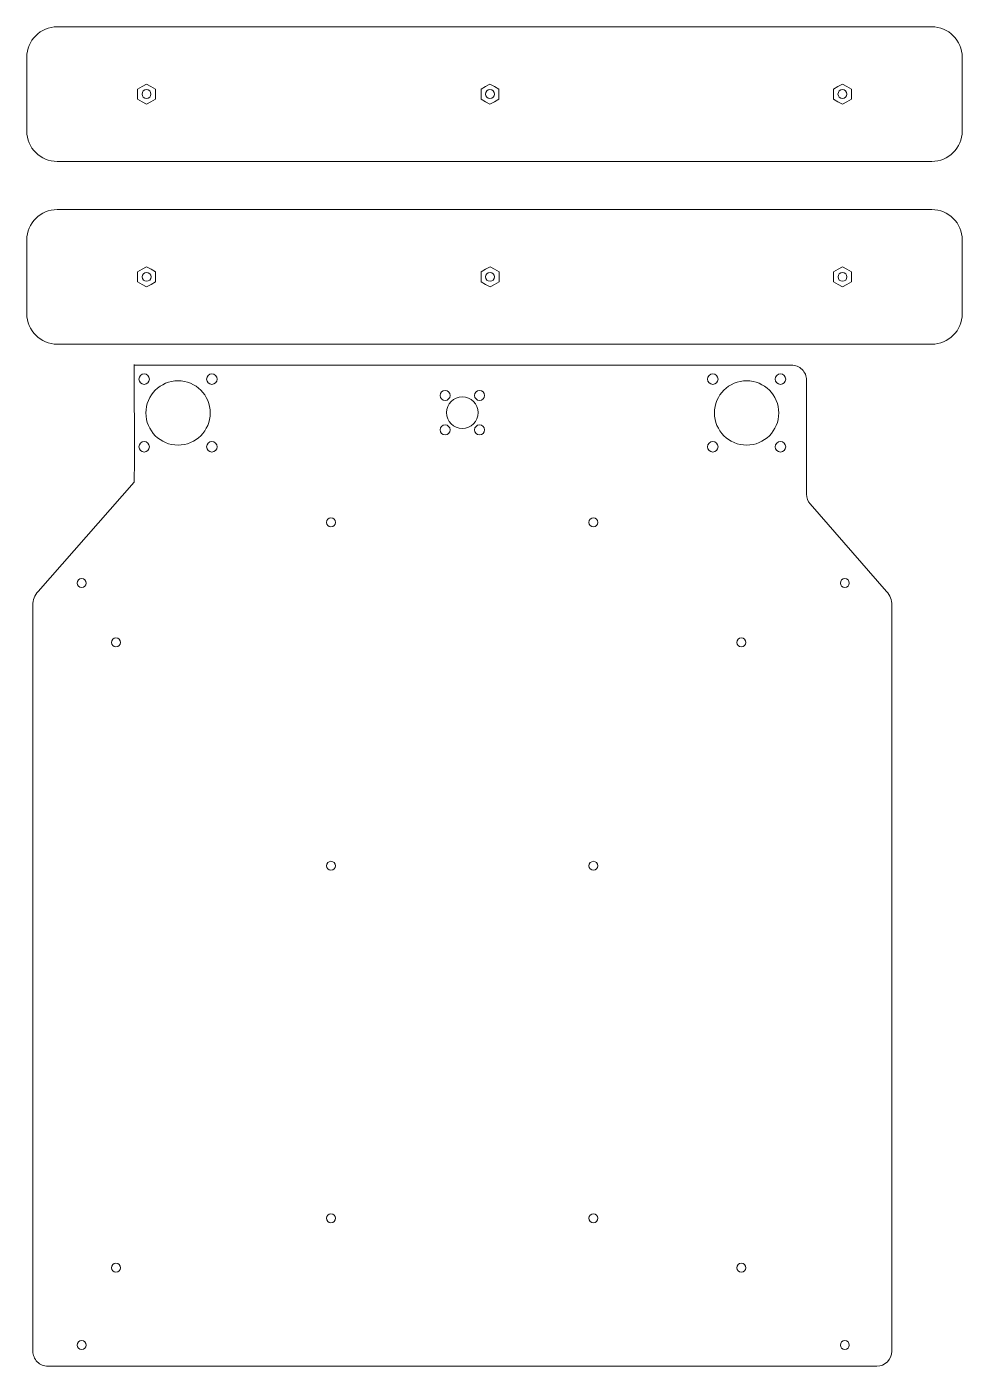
# Model space of a CAD drawing. Header units: millimetres. Extents: x -192 to 121, y -239 to 209.
import ezdxf

# ---------------------------------------------------------------- set-up
doc = ezdxf.new("R2010")
doc.units = ezdxf.units.MM
doc.header["$MEASUREMENT"] = 0
doc.layers.add('Capa 1', color=7, linetype='Continuous')

msp = doc.modelspace()

# ---------------------------------------------------------------- linework, layer by layer
at = {"layer": 'Capa 1', "color": 250, "lineweight": 20}
for centre in [(-90.0381, 43.4606), (-2.3159, 43.4608), (-161.8831, 3.3316), (47.1169, 3.3316), (-90.0381, -71.3196), (-2.3159, -71.3194), (-90.0381, -189.1004), (-2.3159, -189.1002), (-161.8831, -205.6684), (47.1169, -205.6684)]:
    msp.add_ellipse(centre, major_axis=(0, 1.5), ratio=1, dxfattribs=at)
at = {"layer": 'Capa 1', "color": 250, "lineweight": 9}
for centre in [(-173.3138, 23.1697), (81.6862, 23.1697), (-173.3138, -231.5164), (81.6862, -231.5164)]:
    msp.add_ellipse(centre, major_axis=(0, 1.5), ratio=1, dxfattribs=at)
at = {"layer": 'Capa 1', "color": 250, "lineweight": 20}
for points, knots in [([(-191.665, 174.2469), (-191.665, 174.2469), (-191.665, 198.9652), (-191.665, 198.9652), (-191.665, 198.9652), (-191.665, 204.5428), (-187.1017, 209.1061), (-181.5242, 209.1061), (-181.5242, 209.1061), (-181.5242, 209.1061), (110.7554, 209.1061), (110.7554, 209.1061), (110.7554, 209.1061), (116.3329, 209.1061), (120.8962, 204.5428), (120.8962, 198.9652), (120.8962, 198.9652), (120.8962, 198.9652), (120.8962, 174.2469), (120.8962, 174.2469), (120.8962, 174.2469), (120.8962, 168.6693), (116.3329, 164.1061), (110.7554, 164.1061), (110.7554, 164.1061), (110.7554, 164.1061), (-181.5242, 164.1061), (-181.5242, 164.1061), (-181.5242, 164.1061), (-187.1017, 164.1061), (-191.665, 168.6693), (-191.665, 174.2469)], [0, 0, 0, 0, 0.11111111, 0.11111111, 0.11111111, 0.11111111, 0.22222222, 0.22222222, 0.22222222, 0.22222222, 0.33333333, 0.33333333, 0.33333333, 0.33333333, 0.44444444, 0.44444444, 0.44444444, 0.44444444, 0.55555556, 0.55555556, 0.55555556, 0.55555556, 0.66666667, 0.66666667, 0.66666667, 0.66666667, 0.77777778, 0.77777778, 0.77777778, 0.77777778, 1, 1, 1, 1]), ([(-153.1646, 186.6061), (-153.1646, 187.4345), (-152.493, 188.1061), (-151.6646, 188.1061), (-151.6646, 188.1061), (-150.8362, 188.1061), (-150.1646, 187.4345), (-150.1646, 186.6061), (-150.1646, 186.6061), (-150.1646, 185.7777), (-150.8362, 185.1061), (-151.6646, 185.1061), (-151.6646, 185.1061), (-152.493, 185.1061), (-153.1646, 185.7777), (-153.1646, 186.6061)], [0, 0, 0, 0, 0.2, 0.2, 0.2, 0.2, 0.4, 0.4, 0.4, 0.4, 0.6, 0.6, 0.6, 0.6, 1, 1, 1, 1]), ([(-38.3844, 186.6061), (-38.3844, 187.4345), (-37.7128, 188.1061), (-36.8844, 188.1061), (-36.8844, 188.1061), (-36.056, 188.1061), (-35.3844, 187.4345), (-35.3844, 186.6061), (-35.3844, 186.6061), (-35.3844, 185.7777), (-36.056, 185.1061), (-36.8844, 185.1061), (-36.8844, 185.1061), (-37.7128, 185.1061), (-38.3844, 185.7777), (-38.3844, 186.6061)], [0, 0, 0, 0, 0.2, 0.2, 0.2, 0.2, 0.4, 0.4, 0.4, 0.4, 0.6, 0.6, 0.6, 0.6, 1, 1, 1, 1]), ([(79.3964, 186.6061), (79.3964, 187.4345), (80.068, 188.1061), (80.8964, 188.1061), (80.8964, 188.1061), (81.7248, 188.1061), (82.3964, 187.4345), (82.3964, 186.6061), (82.3964, 186.6061), (82.3964, 185.7777), (81.7248, 185.1061), (80.8964, 185.1061), (80.8964, 185.1061), (80.068, 185.1061), (79.3964, 185.7777), (79.3964, 186.6061)], [0, 0, 0, 0, 0.2, 0.2, 0.2, 0.2, 0.4, 0.4, 0.4, 0.4, 0.6, 0.6, 0.6, 0.6, 1, 1, 1, 1]), ([(-191.6549, 113.1724), (-191.6549, 113.1724), (-191.6549, 137.8907), (-191.6549, 137.8907), (-191.6549, 137.8907), (-191.6549, 143.4683), (-187.0916, 148.0316), (-181.5141, 148.0316), (-181.5141, 148.0316), (-181.5141, 148.0316), (110.7655, 148.0316), (110.7655, 148.0316), (110.7655, 148.0316), (116.343, 148.0316), (120.9063, 143.4683), (120.9063, 137.8907), (120.9063, 137.8907), (120.9063, 137.8907), (120.9063, 113.1724), (120.9063, 113.1724), (120.9063, 113.1724), (120.9063, 107.5948), (116.343, 103.0316), (110.7655, 103.0316), (110.7655, 103.0316), (110.7655, 103.0316), (-181.5141, 103.0316), (-181.5141, 103.0316), (-181.5141, 103.0316), (-187.0916, 103.0316), (-191.6549, 107.5948), (-191.6549, 113.1724)], [0, 0, 0, 0, 0.11111111, 0.11111111, 0.11111111, 0.11111111, 0.22222222, 0.22222222, 0.22222222, 0.22222222, 0.33333333, 0.33333333, 0.33333333, 0.33333333, 0.44444444, 0.44444444, 0.44444444, 0.44444444, 0.55555556, 0.55555556, 0.55555556, 0.55555556, 0.66666667, 0.66666667, 0.66666667, 0.66666667, 0.77777778, 0.77777778, 0.77777778, 0.77777778, 1, 1, 1, 1]), ([(-153.1545, 125.5316), (-153.1545, 126.36), (-152.4829, 127.0316), (-151.6545, 127.0316), (-151.6545, 127.0316), (-150.8261, 127.0316), (-150.1545, 126.36), (-150.1545, 125.5316), (-150.1545, 125.5316), (-150.1545, 124.7032), (-150.8261, 124.0316), (-151.6545, 124.0316), (-151.6545, 124.0316), (-152.4829, 124.0316), (-153.1545, 124.7032), (-153.1545, 125.5316)], [0, 0, 0, 0, 0.2, 0.2, 0.2, 0.2, 0.4, 0.4, 0.4, 0.4, 0.6, 0.6, 0.6, 0.6, 1, 1, 1, 1]), ([(-38.3743, 125.5316), (-38.3743, 126.36), (-37.7027, 127.0316), (-36.8743, 127.0316), (-36.8743, 127.0316), (-36.0459, 127.0316), (-35.3743, 126.36), (-35.3743, 125.5316), (-35.3743, 125.5316), (-35.3743, 124.7032), (-36.0459, 124.0316), (-36.8743, 124.0316), (-36.8743, 124.0316), (-37.7027, 124.0316), (-38.3743, 124.7032), (-38.3743, 125.5316)], [0, 0, 0, 0, 0.2, 0.2, 0.2, 0.2, 0.4, 0.4, 0.4, 0.4, 0.6, 0.6, 0.6, 0.6, 1, 1, 1, 1]), ([(79.4065, 125.5316), (79.4065, 126.36), (80.0781, 127.0316), (80.9065, 127.0316), (80.9065, 127.0316), (81.7349, 127.0316), (82.4065, 126.36), (82.4065, 125.5316), (82.4065, 125.5316), (82.4065, 124.7032), (81.7349, 124.0316), (80.9065, 124.0316), (80.9065, 124.0316), (80.0781, 124.0316), (79.4065, 124.7032), (79.4065, 125.5316)], [0, 0, 0, 0, 0.2, 0.2, 0.2, 0.2, 0.4, 0.4, 0.4, 0.4, 0.6, 0.6, 0.6, 0.6, 1, 1, 1, 1])]:
    msp.add_open_spline(points, degree=3, knots=knots, dxfattribs=at)
at = {"layer": 'Capa 1', "color": 250, "lineweight": 9}
for points in [[(-151.6646, 189.9811), (-151.6646, 189.9811), (-150.1646, 189.1373), (-150.1646, 189.1373), (-150.1646, 189.1373), (-150.1646, 189.1373), (-148.6646, 188.2936), (-148.6646, 188.2936), (-148.6646, 188.2936), (-148.6646, 188.2936), (-148.6646, 186.6061), (-148.6646, 186.6061), (-148.6646, 186.6061), (-148.6646, 186.6061), (-148.6646, 184.9186), (-148.6646, 184.9186), (-148.6646, 184.9186), (-148.6646, 184.9186), (-150.1646, 184.0749), (-150.1646, 184.0749), (-150.1646, 184.0749), (-150.1646, 184.0749), (-151.6646, 183.2311), (-151.6646, 183.2311), (-151.6646, 183.2311), (-151.6646, 183.2311), (-153.1646, 184.0749), (-153.1646, 184.0749), (-153.1646, 184.0749), (-153.1646, 184.0749), (-154.6646, 184.9186), (-154.6646, 184.9186), (-154.6646, 184.9186), (-154.6646, 184.9186), (-154.6646, 186.6061), (-154.6646, 186.6061), (-154.6646, 186.6061), (-154.6646, 186.6061), (-154.6646, 188.2936), (-154.6646, 188.2936), (-154.6646, 188.2936), (-154.6646, 188.2936), (-153.1646, 189.1373), (-153.1646, 189.1373), (-153.1646, 189.1373), (-153.1646, 189.1373), (-151.6646, 189.9811), (-151.6646, 189.9811)], [(-36.8844, 189.9811), (-36.8844, 189.9811), (-35.3844, 189.1373), (-35.3844, 189.1373), (-35.3844, 189.1373), (-35.3844, 189.1373), (-33.8844, 188.2936), (-33.8844, 188.2936), (-33.8844, 188.2936), (-33.8844, 188.2936), (-33.8844, 186.6061), (-33.8844, 186.6061), (-33.8844, 186.6061), (-33.8844, 186.6061), (-33.8844, 184.9186), (-33.8844, 184.9186), (-33.8844, 184.9186), (-33.8844, 184.9186), (-35.3844, 184.0749), (-35.3844, 184.0749), (-35.3844, 184.0749), (-35.3844, 184.0749), (-36.8844, 183.2311), (-36.8844, 183.2311), (-36.8844, 183.2311), (-36.8844, 183.2311), (-38.3844, 184.0749), (-38.3844, 184.0749), (-38.3844, 184.0749), (-38.3844, 184.0749), (-39.8844, 184.9186), (-39.8844, 184.9186), (-39.8844, 184.9186), (-39.8844, 184.9186), (-39.8844, 186.6061), (-39.8844, 186.6061), (-39.8844, 186.6061), (-39.8844, 186.6061), (-39.8844, 188.2936), (-39.8844, 188.2936), (-39.8844, 188.2936), (-39.8844, 188.2936), (-38.3844, 189.1373), (-38.3844, 189.1373), (-38.3844, 189.1373), (-38.3844, 189.1373), (-36.8844, 189.9811), (-36.8844, 189.9811)], [(80.8964, 189.9811), (80.8964, 189.9811), (82.3964, 189.1373), (82.3964, 189.1373), (82.3964, 189.1373), (82.3964, 189.1373), (83.8964, 188.2936), (83.8964, 188.2936), (83.8964, 188.2936), (83.8964, 188.2936), (83.8964, 186.6061), (83.8964, 186.6061), (83.8964, 186.6061), (83.8964, 186.6061), (83.8964, 184.9186), (83.8964, 184.9186), (83.8964, 184.9186), (83.8964, 184.9186), (82.3964, 184.0749), (82.3964, 184.0749), (82.3964, 184.0749), (82.3964, 184.0749), (80.8964, 183.2311), (80.8964, 183.2311), (80.8964, 183.2311), (80.8964, 183.2311), (79.3964, 184.0749), (79.3964, 184.0749), (79.3964, 184.0749), (79.3964, 184.0749), (77.8964, 184.9186), (77.8964, 184.9186), (77.8964, 184.9186), (77.8964, 184.9186), (77.8964, 186.6061), (77.8964, 186.6061), (77.8964, 186.6061), (77.8964, 186.6061), (77.8964, 188.2936), (77.8964, 188.2936), (77.8964, 188.2936), (77.8964, 188.2936), (79.3964, 189.1373), (79.3964, 189.1373), (79.3964, 189.1373), (79.3964, 189.1373), (80.8964, 189.9811), (80.8964, 189.9811)], [(-151.6545, 128.9066), (-151.6545, 128.9066), (-150.1545, 128.0628), (-150.1545, 128.0628), (-150.1545, 128.0628), (-150.1545, 128.0628), (-148.6545, 127.2191), (-148.6545, 127.2191), (-148.6545, 127.2191), (-148.6545, 127.2191), (-148.6545, 125.5316), (-148.6545, 125.5316), (-148.6545, 125.5316), (-148.6545, 125.5316), (-148.6545, 123.8441), (-148.6545, 123.8441), (-148.6545, 123.8441), (-148.6545, 123.8441), (-150.1545, 123.0004), (-150.1545, 123.0004), (-150.1545, 123.0004), (-150.1545, 123.0004), (-151.6545, 122.1566), (-151.6545, 122.1566), (-151.6545, 122.1566), (-151.6545, 122.1566), (-153.1545, 123.0004), (-153.1545, 123.0004), (-153.1545, 123.0004), (-153.1545, 123.0004), (-154.6545, 123.8441), (-154.6545, 123.8441), (-154.6545, 123.8441), (-154.6545, 123.8441), (-154.6545, 125.5316), (-154.6545, 125.5316), (-154.6545, 125.5316), (-154.6545, 125.5316), (-154.6545, 127.2191), (-154.6545, 127.2191), (-154.6545, 127.2191), (-154.6545, 127.2191), (-153.1545, 128.0628), (-153.1545, 128.0628), (-153.1545, 128.0628), (-153.1545, 128.0628), (-151.6545, 128.9066), (-151.6545, 128.9066)], [(-36.8743, 128.9066), (-36.8743, 128.9066), (-35.3743, 128.0628), (-35.3743, 128.0628), (-35.3743, 128.0628), (-35.3743, 128.0628), (-33.8743, 127.2191), (-33.8743, 127.2191), (-33.8743, 127.2191), (-33.8743, 127.2191), (-33.8743, 125.5316), (-33.8743, 125.5316), (-33.8743, 125.5316), (-33.8743, 125.5316), (-33.8743, 123.8441), (-33.8743, 123.8441), (-33.8743, 123.8441), (-33.8743, 123.8441), (-35.3743, 123.0004), (-35.3743, 123.0004), (-35.3743, 123.0004), (-35.3743, 123.0004), (-36.8743, 122.1566), (-36.8743, 122.1566), (-36.8743, 122.1566), (-36.8743, 122.1566), (-38.3743, 123.0004), (-38.3743, 123.0004), (-38.3743, 123.0004), (-38.3743, 123.0004), (-39.8743, 123.8441), (-39.8743, 123.8441), (-39.8743, 123.8441), (-39.8743, 123.8441), (-39.8743, 125.5316), (-39.8743, 125.5316), (-39.8743, 125.5316), (-39.8743, 125.5316), (-39.8743, 127.2191), (-39.8743, 127.2191), (-39.8743, 127.2191), (-39.8743, 127.2191), (-38.3743, 128.0628), (-38.3743, 128.0628), (-38.3743, 128.0628), (-38.3743, 128.0628), (-36.8743, 128.9066), (-36.8743, 128.9066)], [(80.9065, 128.9066), (80.9065, 128.9066), (82.4065, 128.0628), (82.4065, 128.0628), (82.4065, 128.0628), (82.4065, 128.0628), (83.9065, 127.2191), (83.9065, 127.2191), (83.9065, 127.2191), (83.9065, 127.2191), (83.9065, 125.5316), (83.9065, 125.5316), (83.9065, 125.5316), (83.9065, 125.5316), (83.9065, 123.8441), (83.9065, 123.8441), (83.9065, 123.8441), (83.9065, 123.8441), (82.4065, 123.0004), (82.4065, 123.0004), (82.4065, 123.0004), (82.4065, 123.0004), (80.9065, 122.1566), (80.9065, 122.1566), (80.9065, 122.1566), (80.9065, 122.1566), (79.4065, 123.0004), (79.4065, 123.0004), (79.4065, 123.0004), (79.4065, 123.0004), (77.9065, 123.8441), (77.9065, 123.8441), (77.9065, 123.8441), (77.9065, 123.8441), (77.9065, 125.5316), (77.9065, 125.5316), (77.9065, 125.5316), (77.9065, 125.5316), (77.9065, 127.2191), (77.9065, 127.2191), (77.9065, 127.2191), (77.9065, 127.2191), (79.4065, 128.0628), (79.4065, 128.0628), (79.4065, 128.0628), (79.4065, 128.0628), (80.9065, 128.9066), (80.9065, 128.9066)]]:
    msp.add_open_spline(points, degree=3, knots=[0, 0, 0, 0, 0.07692308, 0.07692308, 0.07692308, 0.07692308, 0.15384615, 0.15384615, 0.15384615, 0.15384615, 0.23076923, 0.23076923, 0.23076923, 0.23076923, 0.30769231, 0.30769231, 0.30769231, 0.30769231, 0.38461538, 0.38461538, 0.38461538, 0.38461538, 0.46153846, 0.46153846, 0.46153846, 0.46153846, 0.53846154, 0.53846154, 0.53846154, 0.53846154, 0.61538462, 0.61538462, 0.61538462, 0.61538462, 0.69230769, 0.69230769, 0.69230769, 0.69230769, 0.76923077, 0.76923077, 0.76923077, 0.76923077, 0.84615385, 0.84615385, 0.84615385, 0.84615385, 1, 1, 1, 1], dxfattribs=at)
at = {"layer": 'Capa 1', "color": 250, "lineweight": 20}
for points in [[(-191.665, 186.6061), (-191.665, 186.6061), (-191.665, 186.6061), (-191.665, 186.6061)], [(-191.665, 186.6061), (-191.665, 186.6061), (-191.665, 186.6061), (-191.665, 186.6061)], [(-191.665, 186.6061), (-191.665, 186.6061), (-191.665, 186.6061), (-191.665, 186.6061)], [(-191.665, 186.6061), (-191.665, 186.6061), (-191.665, 186.6061), (-191.665, 186.6061)], [(-191.6549, 125.5316), (-191.6549, 125.5316), (-191.6549, 125.5316), (-191.6549, 125.5316)], [(-191.6549, 125.5316), (-191.6549, 125.5316), (-191.6549, 125.5316), (-191.6549, 125.5316)], [(-191.6549, 125.5316), (-191.6549, 125.5316), (-191.6549, 125.5316), (-191.6549, 125.5316)], [(-191.6549, 125.5316), (-191.6549, 125.5316), (-191.6549, 125.5316), (-191.6549, 125.5316)], [(-155.7279, 64.0031), (-155.7279, 64.0031), (-155.7948, 96.1832), (-155.7948, 96.1832)], [(22.869, 96.037), (22.869, 96.037), (-155.7944, 96.037), (-155.7944, 96.037)], [(68.869, 57.337), (68.869, 57.337), (68.869, 63.837), (68.869, 63.837)], [(-189.6307, 15.7864), (-189.6307, 15.7864), (-189.6307, -233.5626), (-189.6307, -233.5626)], [(97.369, 15.7864), (97.369, 15.7864), (97.3689, -233.5626), (97.3689, -233.5626)], [(-184.6307, -238.5625), (-184.6307, -238.5625), (92.369, -238.5625), (92.369, -238.5625)]]:
    msp.add_open_spline(points, degree=3, dxfattribs=at)
at = {"layer": 'Capa 1', "lineweight": 15}
for points in [[(63.869, 96.037), (63.869, 96.037), (22.869, 96.037), (22.869, 96.037)], [(68.869, 63.837), (68.869, 63.837), (68.869, 91.037), (68.869, 91.037)], [(68.869, 52.9134), (68.869, 52.9134), (68.869, 57.337), (68.869, 57.337)], [(68.869, 52.9134), (68.869, 51.7036), (69.3076, 50.5349), (70.1035, 49.6238)], [(95.6406, 20.3917), (95.6406, 20.3917), (70.1035, 49.6238), (70.1035, 49.6238)], [(-187.9023, 20.3917), (-189.0166, 19.1163), (-189.6307, 17.48), (-189.6307, 15.7864)], [(97.369, 15.7864), (97.369, 17.48), (96.7549, 19.1163), (95.6406, 20.3917)], [(92.369, -238.5625), (95.1304, -238.5625), (97.3689, -236.324), (97.3689, -233.5626)]]:
    msp.add_open_spline(points, degree=3, dxfattribs=at)
for points, knots in [([(68.869, 91.037), (68.869, 92.363), (68.3422, 93.6348), (67.4045, 94.5725), (67.4045, 94.5725), (66.4668, 95.5102), (65.195, 96.0369), (63.869, 96.0369)], [0, 0, 0, 0, 0.33333333, 0.33333333, 0.33333333, 0.33333333, 1, 1, 1, 1]), ([(-150.6944, 91.3507), (-150.6944, 92.3172), (-151.4779, 93.1007), (-152.4444, 93.1007), (-152.4444, 93.1007), (-153.4109, 93.1007), (-154.1944, 92.3172), (-154.1944, 91.3507), (-154.1944, 91.3507), (-154.1944, 90.3842), (-153.4109, 89.6007), (-152.4444, 89.6007), (-152.4444, 89.6007), (-151.4779, 89.6007), (-150.6944, 90.3842), (-150.6944, 91.3506)], [0, 0, 0, 0, 0.2, 0.2, 0.2, 0.2, 0.4, 0.4, 0.4, 0.4, 0.6, 0.6, 0.6, 0.6, 1, 1, 1, 1]), ([(-130.3807, 80.0371), (-130.3807, 85.974), (-135.1936, 90.7869), (-141.1306, 90.7869), (-141.1306, 90.7869), (-147.0676, 90.787), (-151.8806, 85.9741), (-151.8806, 80.0371), (-151.8806, 80.0371), (-151.8807, 74.1), (-147.0678, 69.2871), (-141.1307, 69.2871), (-141.1307, 69.2871), (-135.1936, 69.2869), (-130.3807, 74.0998), (-130.3807, 80.0369)], [0, 0, 0, 0, 0.2, 0.2, 0.2, 0.2, 0.4, 0.4, 0.4, 0.4, 0.6, 0.6, 0.6, 0.6, 1, 1, 1, 1]), ([(-128.0669, 91.3507), (-128.0669, 92.3172), (-128.8504, 93.1007), (-129.8169, 93.1007), (-129.8169, 93.1007), (-130.7834, 93.1007), (-131.5669, 92.3172), (-131.5669, 91.3507), (-131.5669, 91.3507), (-131.5669, 90.3842), (-130.7834, 89.6007), (-129.8169, 89.6007), (-129.8169, 89.6007), (-128.8505, 89.6007), (-128.0669, 90.3842), (-128.0669, 91.3506)], [0, 0, 0, 0, 0.2, 0.2, 0.2, 0.2, 0.4, 0.4, 0.4, 0.4, 0.6, 0.6, 0.6, 0.6, 1, 1, 1, 1]), ([(39.3052, 91.3507), (39.3052, 92.3172), (38.5217, 93.1007), (37.5552, 93.1007), (37.5552, 93.1007), (36.5887, 93.1007), (35.8052, 92.3172), (35.8052, 91.3507), (35.8052, 91.3507), (35.8052, 90.3842), (36.5887, 89.6007), (37.5552, 89.6007), (37.5552, 89.6007), (38.5217, 89.6007), (39.3052, 90.3842), (39.3052, 91.3506)], [0, 0, 0, 0, 0.2, 0.2, 0.2, 0.2, 0.4, 0.4, 0.4, 0.4, 0.6, 0.6, 0.6, 0.6, 1, 1, 1, 1]), ([(59.619, 80.0371), (59.619, 85.974), (54.8059, 90.7869), (48.8691, 90.7869), (48.8691, 90.7869), (42.932, 90.787), (38.1191, 85.9741), (38.1191, 80.0371), (38.1191, 80.0371), (38.119, 74.1), (42.9319, 69.2871), (48.8689, 69.2871), (48.8689, 69.2871), (54.8059, 69.2869), (59.6188, 74.0998), (59.6188, 80.0369)], [0, 0, 0, 0, 0.2, 0.2, 0.2, 0.2, 0.4, 0.4, 0.4, 0.4, 0.6, 0.6, 0.6, 0.6, 1, 1, 1, 1]), ([(61.9327, 91.3507), (61.9327, 92.3172), (61.1492, 93.1007), (60.1827, 93.1007), (60.1827, 93.1007), (59.2162, 93.1007), (58.4327, 92.3172), (58.4327, 91.3507), (58.4327, 91.3507), (58.4327, 90.3842), (59.2162, 89.6007), (60.1827, 89.6007), (60.1827, 89.6007), (61.1491, 89.6007), (61.9327, 90.3842), (61.9327, 91.3506)], [0, 0, 0, 0, 0.2, 0.2, 0.2, 0.2, 0.4, 0.4, 0.4, 0.4, 0.6, 0.6, 0.6, 0.6, 1, 1, 1, 1]), ([(-50.2308, 85.887), (-50.2308, 86.7982), (-50.9695, 87.5369), (-51.8807, 87.5369), (-51.8807, 87.5369), (-52.792, 87.537), (-53.5307, 86.7982), (-53.5307, 85.887), (-53.5307, 85.887), (-53.5308, 84.9757), (-52.792, 84.237), (-51.8808, 84.237), (-51.8808, 84.237), (-50.9695, 84.2369), (-50.2308, 84.9757), (-50.2308, 85.8869)], [0, 0, 0, 0, 0.2, 0.2, 0.2, 0.2, 0.4, 0.4, 0.4, 0.4, 0.6, 0.6, 0.6, 0.6, 1, 1, 1, 1]), ([(-40.8808, 80.137), (-40.8808, 83.0365), (-43.2313, 85.3869), (-46.1308, 85.3869), (-46.1308, 85.3869), (-49.0303, 85.387), (-51.3807, 83.0365), (-51.3807, 80.137), (-51.3807, 80.137), (-51.3808, 77.2374), (-49.0303, 74.887), (-46.1308, 74.887), (-46.1308, 74.887), (-43.2313, 74.8869), (-40.8809, 77.2374), (-40.8809, 80.1369)], [0, 0, 0, 0, 0.2, 0.2, 0.2, 0.2, 0.4, 0.4, 0.4, 0.4, 0.6, 0.6, 0.6, 0.6, 1, 1, 1, 1]), ([(-38.7308, 85.887), (-38.7308, 86.7982), (-39.4696, 87.5369), (-40.3808, 87.5369), (-40.3808, 87.5369), (-41.2921, 87.537), (-42.0308, 86.7982), (-42.0308, 85.887), (-42.0308, 85.887), (-42.0309, 84.9757), (-41.2921, 84.237), (-40.3809, 84.237), (-40.3809, 84.237), (-39.4696, 84.2369), (-38.7309, 84.9757), (-38.7309, 85.8869)], [0, 0, 0, 0, 0.2, 0.2, 0.2, 0.2, 0.4, 0.4, 0.4, 0.4, 0.6, 0.6, 0.6, 0.6, 1, 1, 1, 1]), ([(-50.2308, 74.387), (-50.2308, 75.2982), (-50.9695, 76.0369), (-51.8807, 76.0369), (-51.8807, 76.0369), (-52.792, 76.037), (-53.5307, 75.2982), (-53.5307, 74.387), (-53.5307, 74.387), (-53.5308, 73.4757), (-52.792, 72.737), (-51.8808, 72.737), (-51.8808, 72.737), (-50.9695, 72.7369), (-50.2308, 73.4757), (-50.2308, 74.3869)], [0, 0, 0, 0, 0.2, 0.2, 0.2, 0.2, 0.4, 0.4, 0.4, 0.4, 0.6, 0.6, 0.6, 0.6, 1, 1, 1, 1]), ([(-38.7309, 74.387), (-38.7309, 75.2982), (-39.4696, 76.0369), (-40.3808, 76.0369), (-40.3808, 76.0369), (-41.2921, 76.037), (-42.0308, 75.2982), (-42.0308, 74.387), (-42.0308, 74.387), (-42.0309, 73.4757), (-41.2921, 72.737), (-40.3809, 72.737), (-40.3809, 72.737), (-39.4696, 72.7369), (-38.7309, 73.4757), (-38.7309, 74.3869)], [0, 0, 0, 0, 0.2, 0.2, 0.2, 0.2, 0.4, 0.4, 0.4, 0.4, 0.6, 0.6, 0.6, 0.6, 1, 1, 1, 1]), ([(-150.6944, 68.7232), (-150.6944, 69.6897), (-151.4779, 70.4732), (-152.4444, 70.4732), (-152.4444, 70.4732), (-153.4109, 70.4732), (-154.1944, 69.6897), (-154.1944, 68.7232), (-154.1944, 68.7232), (-154.1944, 67.7567), (-153.4109, 66.9732), (-152.4444, 66.9732), (-152.4444, 66.9732), (-151.4779, 66.9732), (-150.6944, 67.7567), (-150.6944, 68.7232)], [0, 0, 0, 0, 0.2, 0.2, 0.2, 0.2, 0.4, 0.4, 0.4, 0.4, 0.6, 0.6, 0.6, 0.6, 1, 1, 1, 1]), ([(-128.0669, 68.7232), (-128.0669, 69.6897), (-128.8504, 70.4732), (-129.8169, 70.4732), (-129.8169, 70.4732), (-130.7834, 70.4732), (-131.5669, 69.6897), (-131.5669, 68.7232), (-131.5669, 68.7232), (-131.5669, 67.7567), (-130.7834, 66.9732), (-129.8169, 66.9732), (-129.8169, 66.9732), (-128.8505, 66.9732), (-128.0669, 67.7567), (-128.0669, 68.7232)], [0, 0, 0, 0, 0.2, 0.2, 0.2, 0.2, 0.4, 0.4, 0.4, 0.4, 0.6, 0.6, 0.6, 0.6, 1, 1, 1, 1]), ([(39.3052, 68.7232), (39.3052, 69.6897), (38.5217, 70.4732), (37.5552, 70.4732), (37.5552, 70.4732), (36.5887, 70.4732), (35.8052, 69.6897), (35.8052, 68.7232), (35.8052, 68.7232), (35.8052, 67.7567), (36.5887, 66.9732), (37.5552, 66.9732), (37.5552, 66.9732), (38.5217, 66.9732), (39.3052, 67.7567), (39.3052, 68.7232)], [0, 0, 0, 0, 0.2, 0.2, 0.2, 0.2, 0.4, 0.4, 0.4, 0.4, 0.6, 0.6, 0.6, 0.6, 1, 1, 1, 1]), ([(61.9327, 68.7232), (61.9327, 69.6897), (61.1492, 70.4732), (60.1827, 70.4732), (60.1827, 70.4732), (59.2162, 70.4732), (58.4327, 69.6897), (58.4327, 68.7232), (58.4327, 68.7232), (58.4327, 67.7567), (59.2162, 66.9732), (60.1827, 66.9732), (60.1827, 66.9732), (61.1491, 66.9732), (61.9327, 67.7567), (61.9327, 68.7232)], [0, 0, 0, 0, 0.2, 0.2, 0.2, 0.2, 0.4, 0.4, 0.4, 0.4, 0.6, 0.6, 0.6, 0.6, 1, 1, 1, 1]), ([(-189.6307, -233.5626), (-189.6307, -234.8886), (-189.1039, -236.1604), (-188.1662, -237.0981), (-188.1662, -237.0981), (-187.2285, -238.0358), (-185.9567, -238.5625), (-184.6307, -238.5625)], [0, 0, 0, 0, 0.33333333, 0.33333333, 0.33333333, 0.33333333, 1, 1, 1, 1])]:
    msp.add_open_spline(points, degree=3, knots=knots, dxfattribs=at)
at = {"layer": 'Capa 1', "color": 250, "lineweight": 9}
for points in [[(-155.7279, 64.0031), (-155.7279, 64.0031), (-155.7608, 56.8535), (-155.7608, 56.8535)], [(-187.9023, 20.3917), (-187.9023, 20.3917), (-155.7608, 56.8535), (-155.7608, 56.8535)]]:
    msp.add_open_spline(points, degree=3, dxfattribs=at)

doc.saveas('drawing.dxf')
